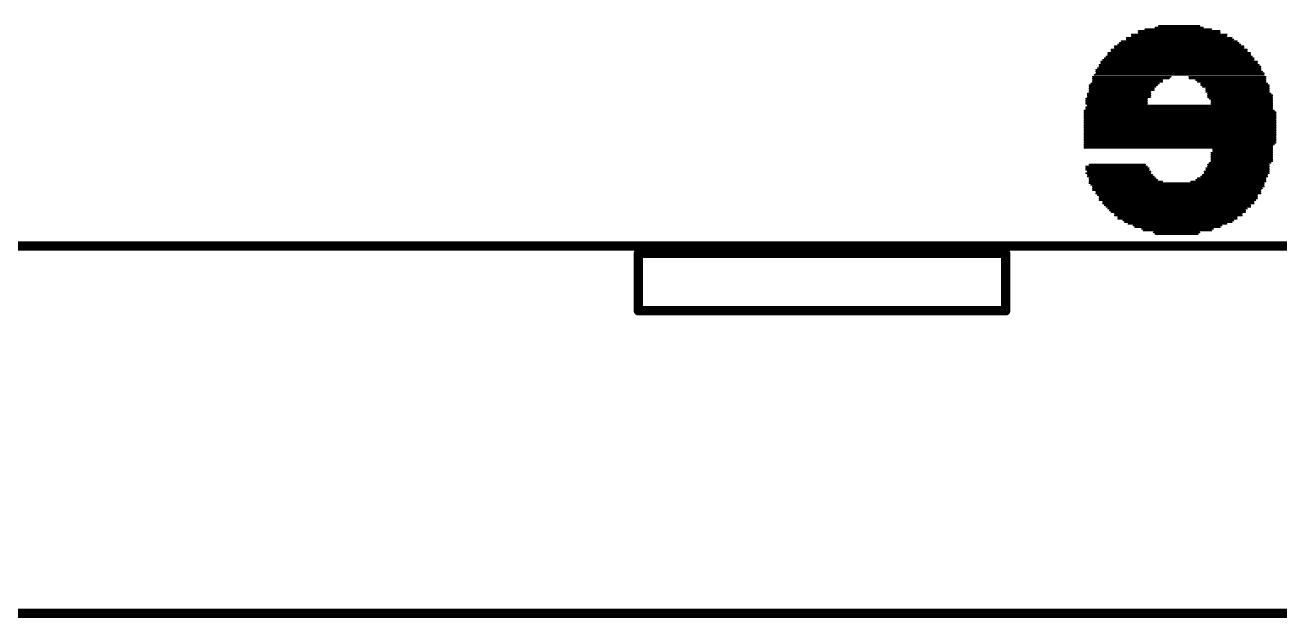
# Model space of a CAD drawing. Header units: millimetres. Extents: x 3.36 to 9.53, y 8.95 to 11.93.
# Drawn here: x 4.646 to 5.319, y 9.058 to 9.376 of the extents above; entities that cross this region are included whole.
import ezdxf

# ---------------------------------------------------------------- set-up
doc = ezdxf.new("R2010")
doc.units = ezdxf.units.MM
doc.header["$MEASUREMENT"] = 0
doc.layers.get('0').update_dxf_attribs({"linetype": 'CONTINUOUS'})
for name, color, linetype in [('BOTTOMOVERLAY', 54, 'CONTINUOUS'), ('KEEPOUTLAYER', 6, 'CONTINUOUS'), ('MECHANICAL1', 6, 'CONTINUOUS'), ('TOPOVERLAY', 2, 'CONTINUOUS')]:
    doc.layers.add(name, color=color, linetype=linetype)

# ---------------------------------------------------------------- blocks, each defined once
blk = doc.blocks.new('TFT35_B_33')
at = {"layer": 'KEEPOUTLAYER', "const_width": 0.005}
for points in [[(-0.88583, -1.08661), (-0.68898, -1.08661)], [(-0.88583, -1.10236), (-0.88583, -1.08661)], [(-0.68898, -1.10236), (-0.68898, -1.08661)], [(-0.88583, -1.11736), (-0.88583, -1.10161)], [(-0.68898, -1.11736), (-0.68898, -1.10161)], [(-0.88583, -1.11736), (-0.68898, -1.11736)]]:
    blk.add_lwpolyline(points, dxfattribs=at)
at = {"layer": 'KEEPOUTLAYER', "const_width": 0.0025}
for points in [[(-0.88708, -1.08661, 1), (-0.88458, -1.08661, 1)], [(-0.88708, -1.08661, 1), (-0.88458, -1.08661, 1)], [(-0.69023, -1.08661, 1), (-0.68773, -1.08661, 1)], [(-0.69023, -1.08661, 1), (-0.68773, -1.08661, 1)], [(-0.88708, -1.10161, 1), (-0.88458, -1.10161, 1)], [(-0.88708, -1.10236, 1), (-0.88458, -1.10236, 1)], [(-0.69023, -1.10161, 1), (-0.68773, -1.10161, 1)], [(-0.69023, -1.10236, 1), (-0.68773, -1.10236, 1)], [(-0.88708, -1.11736, 1), (-0.88458, -1.11736, 1)], [(-0.88708, -1.11736, 1), (-0.88458, -1.11736, 1)], [(-0.69023, -1.11736, 1), (-0.68773, -1.11736, 1)], [(-0.69023, -1.11736, 1), (-0.68773, -1.11736, 1)]]:
    blk.add_lwpolyline(points, format="xyb", close=True, dxfattribs=at)
at = {"layer": 'MECHANICAL1', "const_width": 0.005}
for points in [[(-0.88583, -1.10236), (-0.88583, -1.08661)], [(-0.88583, -1.08661), (-0.68898, -1.08661)], [(-0.68898, -1.10236), (-0.68898, -1.08661)], [(-0.88583, -1.11736), (-0.88583, -1.10161)], [(-0.68898, -1.11736), (-0.68898, -1.10161)], [(-0.88583, -1.11736), (-0.68898, -1.11736)]]:
    blk.add_lwpolyline(points, dxfattribs=at)
at = {"layer": 'MECHANICAL1', "const_width": 0.0025}
for points in [[(-0.88708, -1.08661, 1), (-0.88458, -1.08661, 1)], [(-0.88708, -1.08661, 1), (-0.88458, -1.08661, 1)], [(-0.69023, -1.08661, 1), (-0.68773, -1.08661, 1)], [(-0.69023, -1.08661, 1), (-0.68773, -1.08661, 1)], [(-0.88708, -1.10161, 1), (-0.88458, -1.10161, 1)], [(-0.88708, -1.10236, 1), (-0.88458, -1.10236, 1)], [(-0.69023, -1.10161, 1), (-0.68773, -1.10161, 1)], [(-0.69023, -1.10236, 1), (-0.68773, -1.10236, 1)], [(-0.88708, -1.11736, 1), (-0.88458, -1.11736, 1)], [(-0.88708, -1.11736, 1), (-0.88458, -1.11736, 1)], [(-0.69023, -1.11736, 1), (-0.68773, -1.11736, 1)], [(-0.69023, -1.11736, 1), (-0.68773, -1.11736, 1)]]:
    blk.add_lwpolyline(points, format="xyb", close=True, dxfattribs=at)
at = {"layer": 'TOPOVERLAY', "const_width": 0.005}
blk.add_lwpolyline([(-1.67323, -1.08268), (1.67323, -1.08268)], dxfattribs=at)

msp = doc.modelspace()

# ---------------------------------------------------------------- linework, layer by layer
at = {"layer": 'BOTTOMOVERLAY', "const_width": 0.000907}
for points in [[(5.24284, 9.37296), (5.28638, 9.37296)], [(5.24646, 9.37387), (5.28184, 9.37387)], [(5.25191, 9.37478), (5.27731, 9.37478)], [(5.25372, 9.37568), (5.27549, 9.37568)], [(5.23195, 9.36571), (5.29726, 9.36571)], [(5.23286, 9.36661), (5.29636, 9.36661)], [(5.23376, 9.36752), (5.29545, 9.36752)], [(5.23649, 9.36933), (5.29273, 9.36933)], [(5.23649, 9.36843), (5.29364, 9.36843)], [(5.23921, 9.37115), (5.29001, 9.37115)], [(5.23921, 9.37024), (5.29001, 9.37024)], [(5.24284, 9.37206), (5.28638, 9.37206)], [(5.2256, 9.35936), (5.30361, 9.35936)], [(5.22651, 9.36117), (5.30271, 9.36117)], [(5.22651, 9.36026), (5.30271, 9.36026)], [(5.22832, 9.36298), (5.30089, 9.36298)], [(5.22832, 9.36208), (5.30089, 9.36208)], [(5.23014, 9.3648), (5.29908, 9.3648)], [(5.23014, 9.36389), (5.29908, 9.36389)], [(5.22016, 9.3521), (5.30815, 9.3521)], [(5.22106, 9.35301), (5.30815, 9.35301)], [(5.22197, 9.35482), (5.30724, 9.35482)], [(5.22197, 9.35391), (5.30815, 9.35391)], [(5.22288, 9.35663), (5.30634, 9.35663)], [(5.22288, 9.35573), (5.30634, 9.35573)], [(5.22379, 9.35754), (5.30452, 9.35754)], [(5.22469, 9.35845), (5.30452, 9.35845)], [(5.21834, 9.34847), (5.26007, 9.34847)], [(5.21834, 9.34756), (5.25916, 9.34756)], [(5.21834, 9.34666), (5.25554, 9.34666)], [(5.21834, 9.34575), (5.25554, 9.34575)], [(5.21925, 9.34938), (5.30996, 9.34938)], [(5.22016, 9.35119), (5.30906, 9.35119)], [(5.22016, 9.35028), (5.30996, 9.35028)], [(5.27005, 9.34847), (5.31087, 9.34847)], [(5.27005, 9.34756), (5.31087, 9.34756)], [(5.27368, 9.34666), (5.31087, 9.34666)], [(5.27459, 9.34575), (5.31087, 9.34575)], [(5.21562, 9.3394), (5.24919, 9.3394)], [(5.21562, 9.33849), (5.24919, 9.33849)], [(5.21653, 9.34393), (5.25281, 9.34393)], [(5.21653, 9.34303), (5.25191, 9.34303)], [(5.21653, 9.34212), (5.251, 9.34212)], [(5.21653, 9.34121), (5.251, 9.34121)], [(5.21653, 9.34031), (5.24919, 9.34031)], [(5.21744, 9.34484), (5.25372, 9.34484)], [(5.2764, 9.34484), (5.31178, 9.34484)], [(5.2764, 9.34393), (5.31269, 9.34393)], [(5.27731, 9.34303), (5.31269, 9.34303)], [(5.27912, 9.34212), (5.31269, 9.34212)], [(5.27912, 9.34121), (5.31269, 9.34121)], [(5.27912, 9.34031), (5.31269, 9.34031)], [(5.28003, 9.3394), (5.31359, 9.3394)], [(5.28003, 9.33849), (5.3145, 9.33849)], [(5.21471, 9.33668), (5.24737, 9.33668)], [(5.21471, 9.33577), (5.24737, 9.33577)], [(5.21471, 9.33486), (5.24737, 9.33486)], [(5.21471, 9.33396), (5.24737, 9.33396)], [(5.21471, 9.33214), (5.3145, 9.33214)], [(5.21562, 9.33758), (5.24919, 9.33758)], [(5.21562, 9.33305), (5.3145, 9.33305)], [(5.28003, 9.33758), (5.3145, 9.33758)], [(5.28094, 9.33668), (5.3145, 9.33668)], [(5.28184, 9.33577), (5.3145, 9.33577)], [(5.28184, 9.33486), (5.3145, 9.33486)], [(5.28184, 9.33396), (5.3145, 9.33396)], [(5.21381, 9.33033), (5.31541, 9.33033)], [(5.21381, 9.32942), (5.31631, 9.32942)], [(5.21381, 9.32851), (5.31631, 9.32851)], [(5.21381, 9.32761), (5.31631, 9.32761)], [(5.21381, 9.3267), (5.31631, 9.3267)], [(5.21381, 9.32579), (5.31631, 9.32579)], [(5.21471, 9.33123), (5.3145, 9.33123)], [(5.21381, 9.32488), (5.31631, 9.32488)], [(5.21381, 9.32398), (5.31631, 9.32398)], [(5.21381, 9.32307), (5.31631, 9.32307)], [(5.21381, 9.32216), (5.31631, 9.32216)], [(5.21381, 9.32126), (5.31631, 9.32126)], [(5.21381, 9.32035), (5.31631, 9.32035)], [(5.21381, 9.31944), (5.31631, 9.31944)], [(5.21381, 9.31853), (5.31631, 9.31853)], [(5.21381, 9.31763), (5.31631, 9.31763)], [(5.21381, 9.31672), (5.31631, 9.31672)], [(5.21381, 9.31581), (5.31631, 9.31581)], [(5.21381, 9.31491), (5.31631, 9.31491)], [(5.21381, 9.314), (5.31631, 9.314)], [(5.21381, 9.31309), (5.31631, 9.31309)], [(5.21381, 9.31218), (5.31541, 9.31218)], [(5.21381, 9.31128), (5.3145, 9.31128)], [(5.21381, 9.31037), (5.3145, 9.31037)], [(5.28184, 9.30765), (5.3145, 9.30765)], [(5.28184, 9.30674), (5.3145, 9.30674)], [(5.28184, 9.30583), (5.3145, 9.30583)], [(5.28184, 9.30493), (5.3145, 9.30493)], [(5.28275, 9.30946), (5.3145, 9.30946)], [(5.28275, 9.30856), (5.3145, 9.30856)], [(5.21471, 9.30039), (5.24737, 9.30039)], [(5.21471, 9.29948), (5.24828, 9.29948)], [(5.21471, 9.29858), (5.24828, 9.29858)], [(5.21653, 9.3013), (5.24646, 9.3013)], [(5.27912, 9.29948), (5.31269, 9.29948)], [(5.27912, 9.29858), (5.31269, 9.29858)], [(5.28003, 9.3013), (5.31269, 9.3013)], [(5.28003, 9.30039), (5.31269, 9.30039)], [(5.28094, 9.30221), (5.31359, 9.30221)], [(5.28184, 9.30402), (5.3145, 9.30402)], [(5.28184, 9.30311), (5.3145, 9.30311)], [(5.21471, 9.29676), (5.24919, 9.29676)], [(5.21562, 9.29767), (5.24919, 9.29767)], [(5.21562, 9.29586), (5.25009, 9.29586)], [(5.21562, 9.29495), (5.251, 9.29495)], [(5.21653, 9.29404), (5.25191, 9.29404)], [(5.21653, 9.29313), (5.25281, 9.29313)], [(5.21653, 9.29223), (5.25554, 9.29223)], [(5.27096, 9.29223), (5.31087, 9.29223)], [(5.27368, 9.29313), (5.31087, 9.29313)], [(5.27459, 9.29404), (5.31087, 9.29404)], [(5.2764, 9.29495), (5.31178, 9.29495)], [(5.27731, 9.29586), (5.31178, 9.29586)], [(5.27821, 9.29767), (5.31269, 9.29767)], [(5.27821, 9.29676), (5.31269, 9.29676)], [(5.21653, 9.29132), (5.30996, 9.29132)], [(5.21744, 9.29041), (5.30996, 9.29041)], [(5.21834, 9.28951), (5.30996, 9.28951)], [(5.21834, 9.2886), (5.30906, 9.2886)], [(5.21834, 9.28769), (5.30815, 9.28769)], [(5.22016, 9.28678), (5.30815, 9.28678)], [(5.22016, 9.28588), (5.30815, 9.28588)], [(5.22106, 9.28497), (5.30634, 9.28497)], [(5.22197, 9.28406), (5.30634, 9.28406)], [(5.22197, 9.28316), (5.30634, 9.28316)], [(5.22197, 9.28225), (5.30543, 9.28225)], [(5.22379, 9.28134), (5.30452, 9.28134)], [(5.22379, 9.28043), (5.30452, 9.28043)], [(5.22469, 9.27953), (5.30271, 9.27953)], [(5.2256, 9.27862), (5.30271, 9.27862)], [(5.22651, 9.27771), (5.30089, 9.27771)], [(5.22741, 9.27681), (5.29999, 9.27681)], [(5.22832, 9.2759), (5.29999, 9.2759)], [(5.23014, 9.27499), (5.29817, 9.27499)], [(5.23014, 9.27408), (5.29817, 9.27408)], [(5.23195, 9.27318), (5.29545, 9.27318)], [(5.23195, 9.27227), (5.29545, 9.27227)], [(5.23467, 9.27136), (5.29364, 9.27136)], [(5.23558, 9.27046), (5.29273, 9.27046)], [(5.23739, 9.26955), (5.29001, 9.26955)], [(5.24011, 9.26864), (5.28729, 9.26864)], [(5.24102, 9.26773), (5.28638, 9.26773)], [(5.24465, 9.26683), (5.28275, 9.26683)], [(5.24556, 9.26592), (5.28184, 9.26592)], [(5.251, 9.26501), (5.27549, 9.26501)], [(5.25191, 9.26411), (5.27459, 9.26411)]]:
    msp.add_lwpolyline(points, dxfattribs=at)
at = {"layer": 'BOTTOMOVERLAY', "const_width": 0.000454}
for points in [[(5.24261, 9.37296, 1), (5.24306, 9.37296, 1)], [(5.24624, 9.37387, 1), (5.24669, 9.37387, 1)], [(5.25168, 9.37478, 1), (5.25213, 9.37478, 1)], [(5.25349, 9.37568, 1), (5.25395, 9.37568, 1)], [(5.27527, 9.37568, 1), (5.27572, 9.37568, 1)], [(5.27708, 9.37478, 1), (5.27753, 9.37478, 1)], [(5.28162, 9.37387, 1), (5.28207, 9.37387, 1)], [(5.28615, 9.37296, 1), (5.28661, 9.37296, 1)], [(5.23172, 9.36571, 1), (5.23218, 9.36571, 1)], [(5.23263, 9.36661, 1), (5.23308, 9.36661, 1)], [(5.23354, 9.36752, 1), (5.23399, 9.36752, 1)], [(5.23626, 9.36933, 1), (5.23671, 9.36933, 1)], [(5.23626, 9.36843, 1), (5.23671, 9.36843, 1)], [(5.23898, 9.37115, 1), (5.23943, 9.37115, 1)], [(5.23898, 9.37024, 1), (5.23943, 9.37024, 1)], [(5.24261, 9.37206, 1), (5.24306, 9.37206, 1)], [(5.28615, 9.37206, 1), (5.28661, 9.37206, 1)], [(5.28978, 9.37115, 1), (5.29023, 9.37115, 1)], [(5.28978, 9.37024, 1), (5.29023, 9.37024, 1)], [(5.2925, 9.36933, 1), (5.29296, 9.36933, 1)], [(5.29341, 9.36843, 1), (5.29386, 9.36843, 1)], [(5.29522, 9.36752, 1), (5.29568, 9.36752, 1)], [(5.29613, 9.36661, 1), (5.29658, 9.36661, 1)], [(5.29704, 9.36571, 1), (5.29749, 9.36571, 1)], [(5.22537, 9.35936, 1), (5.22583, 9.35936, 1)], [(5.22628, 9.36117, 1), (5.22673, 9.36117, 1)], [(5.22628, 9.36026, 1), (5.22673, 9.36026, 1)], [(5.22809, 9.36298, 1), (5.22855, 9.36298, 1)], [(5.22809, 9.36208, 1), (5.22855, 9.36208, 1)], [(5.22991, 9.3648, 1), (5.23036, 9.3648, 1)], [(5.22991, 9.36389, 1), (5.23036, 9.36389, 1)], [(5.29885, 9.3648, 1), (5.29931, 9.3648, 1)], [(5.29885, 9.36389, 1), (5.29931, 9.36389, 1)], [(5.30067, 9.36298, 1), (5.30112, 9.36298, 1)], [(5.30067, 9.36208, 1), (5.30112, 9.36208, 1)], [(5.30248, 9.36117, 1), (5.30293, 9.36117, 1)], [(5.30248, 9.36026, 1), (5.30293, 9.36026, 1)], [(5.30339, 9.35936, 1), (5.30384, 9.35936, 1)], [(5.21993, 9.3521, 1), (5.22038, 9.3521, 1)], [(5.22084, 9.35301, 1), (5.22129, 9.35301, 1)], [(5.22174, 9.35482, 1), (5.2222, 9.35482, 1)], [(5.22174, 9.35391, 1), (5.2222, 9.35391, 1)], [(5.22265, 9.35663, 1), (5.22311, 9.35663, 1)], [(5.22265, 9.35573, 1), (5.22311, 9.35573, 1)], [(5.22356, 9.35754, 1), (5.22401, 9.35754, 1)], [(5.22447, 9.35845, 1), (5.22492, 9.35845, 1)], [(5.30429, 9.35845, 1), (5.30475, 9.35845, 1)], [(5.30429, 9.35754, 1), (5.30475, 9.35754, 1)], [(5.30611, 9.35663, 1), (5.30656, 9.35663, 1)], [(5.30611, 9.35573, 1), (5.30656, 9.35573, 1)], [(5.30702, 9.35482, 1), (5.30747, 9.35482, 1)], [(5.30792, 9.35391, 1), (5.30838, 9.35391, 1)], [(5.30792, 9.35301, 1), (5.30838, 9.35301, 1)], [(5.30792, 9.3521, 1), (5.30838, 9.3521, 1)], [(5.21812, 9.34847, 1), (5.21857, 9.34847, 1)], [(5.21812, 9.34756, 1), (5.21857, 9.34756, 1)], [(5.21812, 9.34666, 1), (5.21857, 9.34666, 1)], [(5.21812, 9.34575, 1), (5.21857, 9.34575, 1)], [(5.21902, 9.34938, 1), (5.21948, 9.34938, 1)], [(5.21993, 9.35119, 1), (5.22038, 9.35119, 1)], [(5.21993, 9.35028, 1), (5.22038, 9.35028, 1)], [(5.25531, 9.34666, 1), (5.25576, 9.34666, 1)], [(5.25531, 9.34575, 1), (5.25576, 9.34575, 1)], [(5.25894, 9.34756, 1), (5.25939, 9.34756, 1)], [(5.25984, 9.34847, 1), (5.2603, 9.34847, 1)], [(5.26982, 9.34847, 1), (5.27028, 9.34847, 1)], [(5.26982, 9.34756, 1), (5.27028, 9.34756, 1)], [(5.27345, 9.34666, 1), (5.27391, 9.34666, 1)], [(5.27436, 9.34575, 1), (5.27481, 9.34575, 1)], [(5.30883, 9.35119, 1), (5.30928, 9.35119, 1)], [(5.30974, 9.35028, 1), (5.31019, 9.35028, 1)], [(5.30974, 9.34938, 1), (5.31019, 9.34938, 1)], [(5.31065, 9.34847, 1), (5.3111, 9.34847, 1)], [(5.31065, 9.34756, 1), (5.3111, 9.34756, 1)], [(5.31065, 9.34666, 1), (5.3111, 9.34666, 1)], [(5.31065, 9.34575, 1), (5.3111, 9.34575, 1)], [(5.21539, 9.3394, 1), (5.21585, 9.3394, 1)], [(5.21539, 9.33849, 1), (5.21585, 9.33849, 1)], [(5.2163, 9.34393, 1), (5.21676, 9.34393, 1)], [(5.2163, 9.34303, 1), (5.21676, 9.34303, 1)], [(5.2163, 9.34212, 1), (5.21676, 9.34212, 1)], [(5.2163, 9.34121, 1), (5.21676, 9.34121, 1)], [(5.2163, 9.34031, 1), (5.21676, 9.34031, 1)], [(5.21721, 9.34484, 1), (5.21766, 9.34484, 1)], [(5.24896, 9.34031, 1), (5.24941, 9.34031, 1)], [(5.24896, 9.3394, 1), (5.24941, 9.3394, 1)], [(5.24896, 9.33849, 1), (5.24941, 9.33849, 1)], [(5.25077, 9.34212, 1), (5.25123, 9.34212, 1)], [(5.25077, 9.34121, 1), (5.25123, 9.34121, 1)], [(5.25168, 9.34303, 1), (5.25213, 9.34303, 1)], [(5.25259, 9.34393, 1), (5.25304, 9.34393, 1)], [(5.25349, 9.34484, 1), (5.25395, 9.34484, 1)], [(5.27617, 9.34484, 1), (5.27663, 9.34484, 1)], [(5.27617, 9.34393, 1), (5.27663, 9.34393, 1)], [(5.27708, 9.34303, 1), (5.27753, 9.34303, 1)], [(5.27889, 9.34212, 1), (5.27935, 9.34212, 1)], [(5.27889, 9.34121, 1), (5.27935, 9.34121, 1)], [(5.27889, 9.34031, 1), (5.27935, 9.34031, 1)], [(5.2798, 9.3394, 1), (5.28026, 9.3394, 1)], [(5.2798, 9.33849, 1), (5.28026, 9.33849, 1)], [(5.31155, 9.34484, 1), (5.31201, 9.34484, 1)], [(5.31246, 9.34393, 1), (5.31291, 9.34393, 1)], [(5.31246, 9.34303, 1), (5.31291, 9.34303, 1)], [(5.31246, 9.34212, 1), (5.31291, 9.34212, 1)], [(5.31246, 9.34121, 1), (5.31291, 9.34121, 1)], [(5.31246, 9.34031, 1), (5.31291, 9.34031, 1)], [(5.31337, 9.3394, 1), (5.31382, 9.3394, 1)], [(5.31427, 9.33849, 1), (5.31473, 9.33849, 1)], [(5.21449, 9.33668, 1), (5.21494, 9.33668, 1)], [(5.21449, 9.33577, 1), (5.21494, 9.33577, 1)], [(5.21449, 9.33486, 1), (5.21494, 9.33486, 1)], [(5.21449, 9.33396, 1), (5.21494, 9.33396, 1)], [(5.21449, 9.33214, 1), (5.21494, 9.33214, 1)], [(5.21539, 9.33758, 1), (5.21585, 9.33758, 1)], [(5.21539, 9.33305, 1), (5.21585, 9.33305, 1)], [(5.24714, 9.33668, 1), (5.2476, 9.33668, 1)], [(5.24714, 9.33577, 1), (5.2476, 9.33577, 1)], [(5.24714, 9.33486, 1), (5.2476, 9.33486, 1)], [(5.24714, 9.33396, 1), (5.2476, 9.33396, 1)], [(5.24896, 9.33758, 1), (5.24941, 9.33758, 1)], [(5.2798, 9.33758, 1), (5.28026, 9.33758, 1)], [(5.28071, 9.33668, 1), (5.28116, 9.33668, 1)], [(5.28162, 9.33577, 1), (5.28207, 9.33577, 1)], [(5.28162, 9.33486, 1), (5.28207, 9.33486, 1)], [(5.28162, 9.33396, 1), (5.28207, 9.33396, 1)], [(5.31427, 9.33758, 1), (5.31473, 9.33758, 1)], [(5.31427, 9.33668, 1), (5.31473, 9.33668, 1)], [(5.31427, 9.33577, 1), (5.31473, 9.33577, 1)], [(5.31427, 9.33486, 1), (5.31473, 9.33486, 1)], [(5.31427, 9.33396, 1), (5.31473, 9.33396, 1)], [(5.31427, 9.33305, 1), (5.31473, 9.33305, 1)], [(5.31427, 9.33214, 1), (5.31473, 9.33214, 1)], [(5.21358, 9.33033, 1), (5.21403, 9.33033, 1)], [(5.21358, 9.32942, 1), (5.21403, 9.32942, 1)], [(5.21358, 9.32851, 1), (5.21403, 9.32851, 1)], [(5.21358, 9.32761, 1), (5.21403, 9.32761, 1)], [(5.21358, 9.3267, 1), (5.21403, 9.3267, 1)], [(5.21358, 9.32579, 1), (5.21403, 9.32579, 1)], [(5.21449, 9.33123, 1), (5.21494, 9.33123, 1)], [(5.31427, 9.33123, 1), (5.31473, 9.33123, 1)], [(5.31518, 9.33033, 1), (5.31563, 9.33033, 1)], [(5.31609, 9.32942, 1), (5.31654, 9.32942, 1)], [(5.31609, 9.32851, 1), (5.31654, 9.32851, 1)], [(5.31609, 9.32761, 1), (5.31654, 9.32761, 1)], [(5.31609, 9.3267, 1), (5.31654, 9.3267, 1)], [(5.31609, 9.32579, 1), (5.31654, 9.32579, 1)], [(5.21358, 9.32488, 1), (5.21403, 9.32488, 1)], [(5.21358, 9.32398, 1), (5.21403, 9.32398, 1)], [(5.21358, 9.32307, 1), (5.21403, 9.32307, 1)], [(5.21358, 9.32216, 1), (5.21403, 9.32216, 1)], [(5.21358, 9.32126, 1), (5.21403, 9.32126, 1)], [(5.21358, 9.32035, 1), (5.21403, 9.32035, 1)], [(5.21358, 9.31944, 1), (5.21403, 9.31944, 1)], [(5.21358, 9.31853, 1), (5.21403, 9.31853, 1)], [(5.31609, 9.32488, 1), (5.31654, 9.32488, 1)], [(5.31609, 9.32398, 1), (5.31654, 9.32398, 1)], [(5.31609, 9.32307, 1), (5.31654, 9.32307, 1)], [(5.31609, 9.32216, 1), (5.31654, 9.32216, 1)], [(5.31609, 9.32126, 1), (5.31654, 9.32126, 1)], [(5.31609, 9.32035, 1), (5.31654, 9.32035, 1)], [(5.31609, 9.31944, 1), (5.31654, 9.31944, 1)], [(5.31609, 9.31853, 1), (5.31654, 9.31853, 1)], [(5.21358, 9.31763, 1), (5.21403, 9.31763, 1)], [(5.21358, 9.31672, 1), (5.21403, 9.31672, 1)], [(5.21358, 9.31581, 1), (5.21403, 9.31581, 1)], [(5.21358, 9.31491, 1), (5.21403, 9.31491, 1)], [(5.21358, 9.314, 1), (5.21403, 9.314, 1)], [(5.21358, 9.31309, 1), (5.21403, 9.31309, 1)], [(5.21358, 9.31218, 1), (5.21403, 9.31218, 1)], [(5.31518, 9.31218, 1), (5.31563, 9.31218, 1)], [(5.31609, 9.31763, 1), (5.31654, 9.31763, 1)], [(5.31609, 9.31672, 1), (5.31654, 9.31672, 1)], [(5.31609, 9.31581, 1), (5.31654, 9.31581, 1)], [(5.31609, 9.31491, 1), (5.31654, 9.31491, 1)], [(5.31609, 9.314, 1), (5.31654, 9.314, 1)], [(5.31609, 9.31309, 1), (5.31654, 9.31309, 1)], [(5.21358, 9.31128, 1), (5.21403, 9.31128, 1)], [(5.21358, 9.31037, 1), (5.21403, 9.31037, 1)], [(5.28162, 9.30765, 1), (5.28207, 9.30765, 1)], [(5.28162, 9.30674, 1), (5.28207, 9.30674, 1)], [(5.28162, 9.30583, 1), (5.28207, 9.30583, 1)], [(5.28162, 9.30493, 1), (5.28207, 9.30493, 1)], [(5.28252, 9.30946, 1), (5.28298, 9.30946, 1)], [(5.28252, 9.30856, 1), (5.28298, 9.30856, 1)], [(5.31427, 9.31128, 1), (5.31473, 9.31128, 1)], [(5.31427, 9.31037, 1), (5.31473, 9.31037, 1)], [(5.31427, 9.30946, 1), (5.31473, 9.30946, 1)], [(5.31427, 9.30856, 1), (5.31473, 9.30856, 1)], [(5.31427, 9.30765, 1), (5.31473, 9.30765, 1)], [(5.31427, 9.30674, 1), (5.31473, 9.30674, 1)], [(5.31427, 9.30583, 1), (5.31473, 9.30583, 1)], [(5.31427, 9.30493, 1), (5.31473, 9.30493, 1)], [(5.21449, 9.30039, 1), (5.21494, 9.30039, 1)], [(5.21449, 9.29948, 1), (5.21494, 9.29948, 1)], [(5.21449, 9.29858, 1), (5.21494, 9.29858, 1)], [(5.2163, 9.3013, 1), (5.21676, 9.3013, 1)], [(5.24624, 9.3013, 1), (5.24669, 9.3013, 1)], [(5.24714, 9.30039, 1), (5.2476, 9.30039, 1)], [(5.24805, 9.29948, 1), (5.24851, 9.29948, 1)], [(5.24805, 9.29858, 1), (5.24851, 9.29858, 1)], [(5.27889, 9.29948, 1), (5.27935, 9.29948, 1)], [(5.27889, 9.29858, 1), (5.27935, 9.29858, 1)], [(5.2798, 9.3013, 1), (5.28026, 9.3013, 1)], [(5.2798, 9.30039, 1), (5.28026, 9.30039, 1)], [(5.28071, 9.30221, 1), (5.28116, 9.30221, 1)], [(5.28162, 9.30402, 1), (5.28207, 9.30402, 1)], [(5.28162, 9.30311, 1), (5.28207, 9.30311, 1)], [(5.31246, 9.3013, 1), (5.31291, 9.3013, 1)], [(5.31246, 9.30039, 1), (5.31291, 9.30039, 1)], [(5.31246, 9.29948, 1), (5.31291, 9.29948, 1)], [(5.31246, 9.29858, 1), (5.31291, 9.29858, 1)], [(5.31337, 9.30221, 1), (5.31382, 9.30221, 1)], [(5.31427, 9.30402, 1), (5.31473, 9.30402, 1)], [(5.31427, 9.30311, 1), (5.31473, 9.30311, 1)], [(5.21449, 9.29676, 1), (5.21494, 9.29676, 1)], [(5.21539, 9.29767, 1), (5.21585, 9.29767, 1)], [(5.21539, 9.29586, 1), (5.21585, 9.29586, 1)], [(5.21539, 9.29495, 1), (5.21585, 9.29495, 1)], [(5.2163, 9.29404, 1), (5.21676, 9.29404, 1)], [(5.2163, 9.29313, 1), (5.21676, 9.29313, 1)], [(5.2163, 9.29223, 1), (5.21676, 9.29223, 1)], [(5.24896, 9.29767, 1), (5.24941, 9.29767, 1)], [(5.24896, 9.29676, 1), (5.24941, 9.29676, 1)], [(5.24987, 9.29586, 1), (5.25032, 9.29586, 1)], [(5.25077, 9.29495, 1), (5.25123, 9.29495, 1)], [(5.25168, 9.29404, 1), (5.25213, 9.29404, 1)], [(5.25259, 9.29313, 1), (5.25304, 9.29313, 1)], [(5.25531, 9.29223, 1), (5.25576, 9.29223, 1)], [(5.27073, 9.29223, 1), (5.27118, 9.29223, 1)], [(5.27345, 9.29313, 1), (5.27391, 9.29313, 1)], [(5.27436, 9.29404, 1), (5.27481, 9.29404, 1)], [(5.27617, 9.29495, 1), (5.27663, 9.29495, 1)], [(5.27708, 9.29586, 1), (5.27753, 9.29586, 1)], [(5.27799, 9.29767, 1), (5.27844, 9.29767, 1)], [(5.27799, 9.29676, 1), (5.27844, 9.29676, 1)], [(5.31065, 9.29404, 1), (5.3111, 9.29404, 1)], [(5.31065, 9.29313, 1), (5.3111, 9.29313, 1)], [(5.31065, 9.29223, 1), (5.3111, 9.29223, 1)], [(5.31155, 9.29586, 1), (5.31201, 9.29586, 1)], [(5.31155, 9.29495, 1), (5.31201, 9.29495, 1)], [(5.31246, 9.29767, 1), (5.31291, 9.29767, 1)], [(5.31246, 9.29676, 1), (5.31291, 9.29676, 1)], [(5.2163, 9.29132, 1), (5.21676, 9.29132, 1)], [(5.21721, 9.29041, 1), (5.21766, 9.29041, 1)], [(5.21812, 9.28951, 1), (5.21857, 9.28951, 1)], [(5.21812, 9.2886, 1), (5.21857, 9.2886, 1)], [(5.21812, 9.28769, 1), (5.21857, 9.28769, 1)], [(5.21993, 9.28678, 1), (5.22038, 9.28678, 1)], [(5.21993, 9.28588, 1), (5.22038, 9.28588, 1)], [(5.22084, 9.28497, 1), (5.22129, 9.28497, 1)], [(5.30611, 9.28497, 1), (5.30656, 9.28497, 1)], [(5.30792, 9.28769, 1), (5.30838, 9.28769, 1)], [(5.30792, 9.28678, 1), (5.30838, 9.28678, 1)], [(5.30792, 9.28588, 1), (5.30838, 9.28588, 1)], [(5.30883, 9.2886, 1), (5.30928, 9.2886, 1)], [(5.30974, 9.29132, 1), (5.31019, 9.29132, 1)], [(5.30974, 9.29041, 1), (5.31019, 9.29041, 1)], [(5.30974, 9.28951, 1), (5.31019, 9.28951, 1)], [(5.22174, 9.28406, 1), (5.2222, 9.28406, 1)], [(5.22174, 9.28316, 1), (5.2222, 9.28316, 1)], [(5.22174, 9.28225, 1), (5.2222, 9.28225, 1)], [(5.22356, 9.28134, 1), (5.22401, 9.28134, 1)], [(5.22356, 9.28043, 1), (5.22401, 9.28043, 1)], [(5.22447, 9.27953, 1), (5.22492, 9.27953, 1)], [(5.22537, 9.27862, 1), (5.22583, 9.27862, 1)], [(5.30248, 9.27953, 1), (5.30293, 9.27953, 1)], [(5.30248, 9.27862, 1), (5.30293, 9.27862, 1)], [(5.30429, 9.28134, 1), (5.30475, 9.28134, 1)], [(5.30429, 9.28043, 1), (5.30475, 9.28043, 1)], [(5.3052, 9.28225, 1), (5.30566, 9.28225, 1)], [(5.30611, 9.28406, 1), (5.30656, 9.28406, 1)], [(5.30611, 9.28316, 1), (5.30656, 9.28316, 1)], [(5.22628, 9.27771, 1), (5.22673, 9.27771, 1)], [(5.22719, 9.27681, 1), (5.22764, 9.27681, 1)], [(5.22809, 9.2759, 1), (5.22855, 9.2759, 1)], [(5.22991, 9.27499, 1), (5.23036, 9.27499, 1)], [(5.22991, 9.27408, 1), (5.23036, 9.27408, 1)], [(5.23172, 9.27318, 1), (5.23218, 9.27318, 1)], [(5.23172, 9.27227, 1), (5.23218, 9.27227, 1)], [(5.23444, 9.27136, 1), (5.2349, 9.27136, 1)], [(5.29341, 9.27136, 1), (5.29386, 9.27136, 1)], [(5.29522, 9.27318, 1), (5.29568, 9.27318, 1)], [(5.29522, 9.27227, 1), (5.29568, 9.27227, 1)], [(5.29795, 9.27499, 1), (5.2984, 9.27499, 1)], [(5.29795, 9.27408, 1), (5.2984, 9.27408, 1)], [(5.29976, 9.27681, 1), (5.30021, 9.27681, 1)], [(5.29976, 9.2759, 1), (5.30021, 9.2759, 1)], [(5.30067, 9.27771, 1), (5.30112, 9.27771, 1)], [(5.23535, 9.27046, 1), (5.23581, 9.27046, 1)], [(5.23717, 9.26955, 1), (5.23762, 9.26955, 1)], [(5.23989, 9.26864, 1), (5.24034, 9.26864, 1)], [(5.24079, 9.26773, 1), (5.24125, 9.26773, 1)], [(5.24442, 9.26683, 1), (5.24488, 9.26683, 1)], [(5.24533, 9.26592, 1), (5.24578, 9.26592, 1)], [(5.25077, 9.26501, 1), (5.25123, 9.26501, 1)], [(5.27527, 9.26501, 1), (5.27572, 9.26501, 1)], [(5.28162, 9.26592, 1), (5.28207, 9.26592, 1)], [(5.28252, 9.26683, 1), (5.28298, 9.26683, 1)], [(5.28615, 9.26773, 1), (5.28661, 9.26773, 1)], [(5.28706, 9.26864, 1), (5.28751, 9.26864, 1)], [(5.28978, 9.26955, 1), (5.29023, 9.26955, 1)], [(5.2925, 9.27046, 1), (5.29296, 9.27046, 1)], [(5.25168, 9.26411, 1), (5.25213, 9.26411, 1)], [(5.27436, 9.26411, 1), (5.27481, 9.26411, 1)]]:
    msp.add_lwpolyline(points, format="xyb", close=True, dxfattribs=at)
at = {"layer": 'KEEPOUTLAYER', "const_width": 0.005}
msp.add_lwpolyline([(3.77029, 9.06077), (8.53781, 9.06077)], dxfattribs=at)
at = {"layer": 'MECHANICAL1', "const_width": 0.005}
msp.add_lwpolyline([(3.77029, 9.06077), (8.53781, 9.06077)], dxfattribs=at)

# ---------------------------------------------------------------- block references
at = {"rotation": 360}
msp.add_blockref('TFT35_B_33', (5.86064, 10.3403), dxfattribs=at)

doc.saveas('drawing.dxf')
